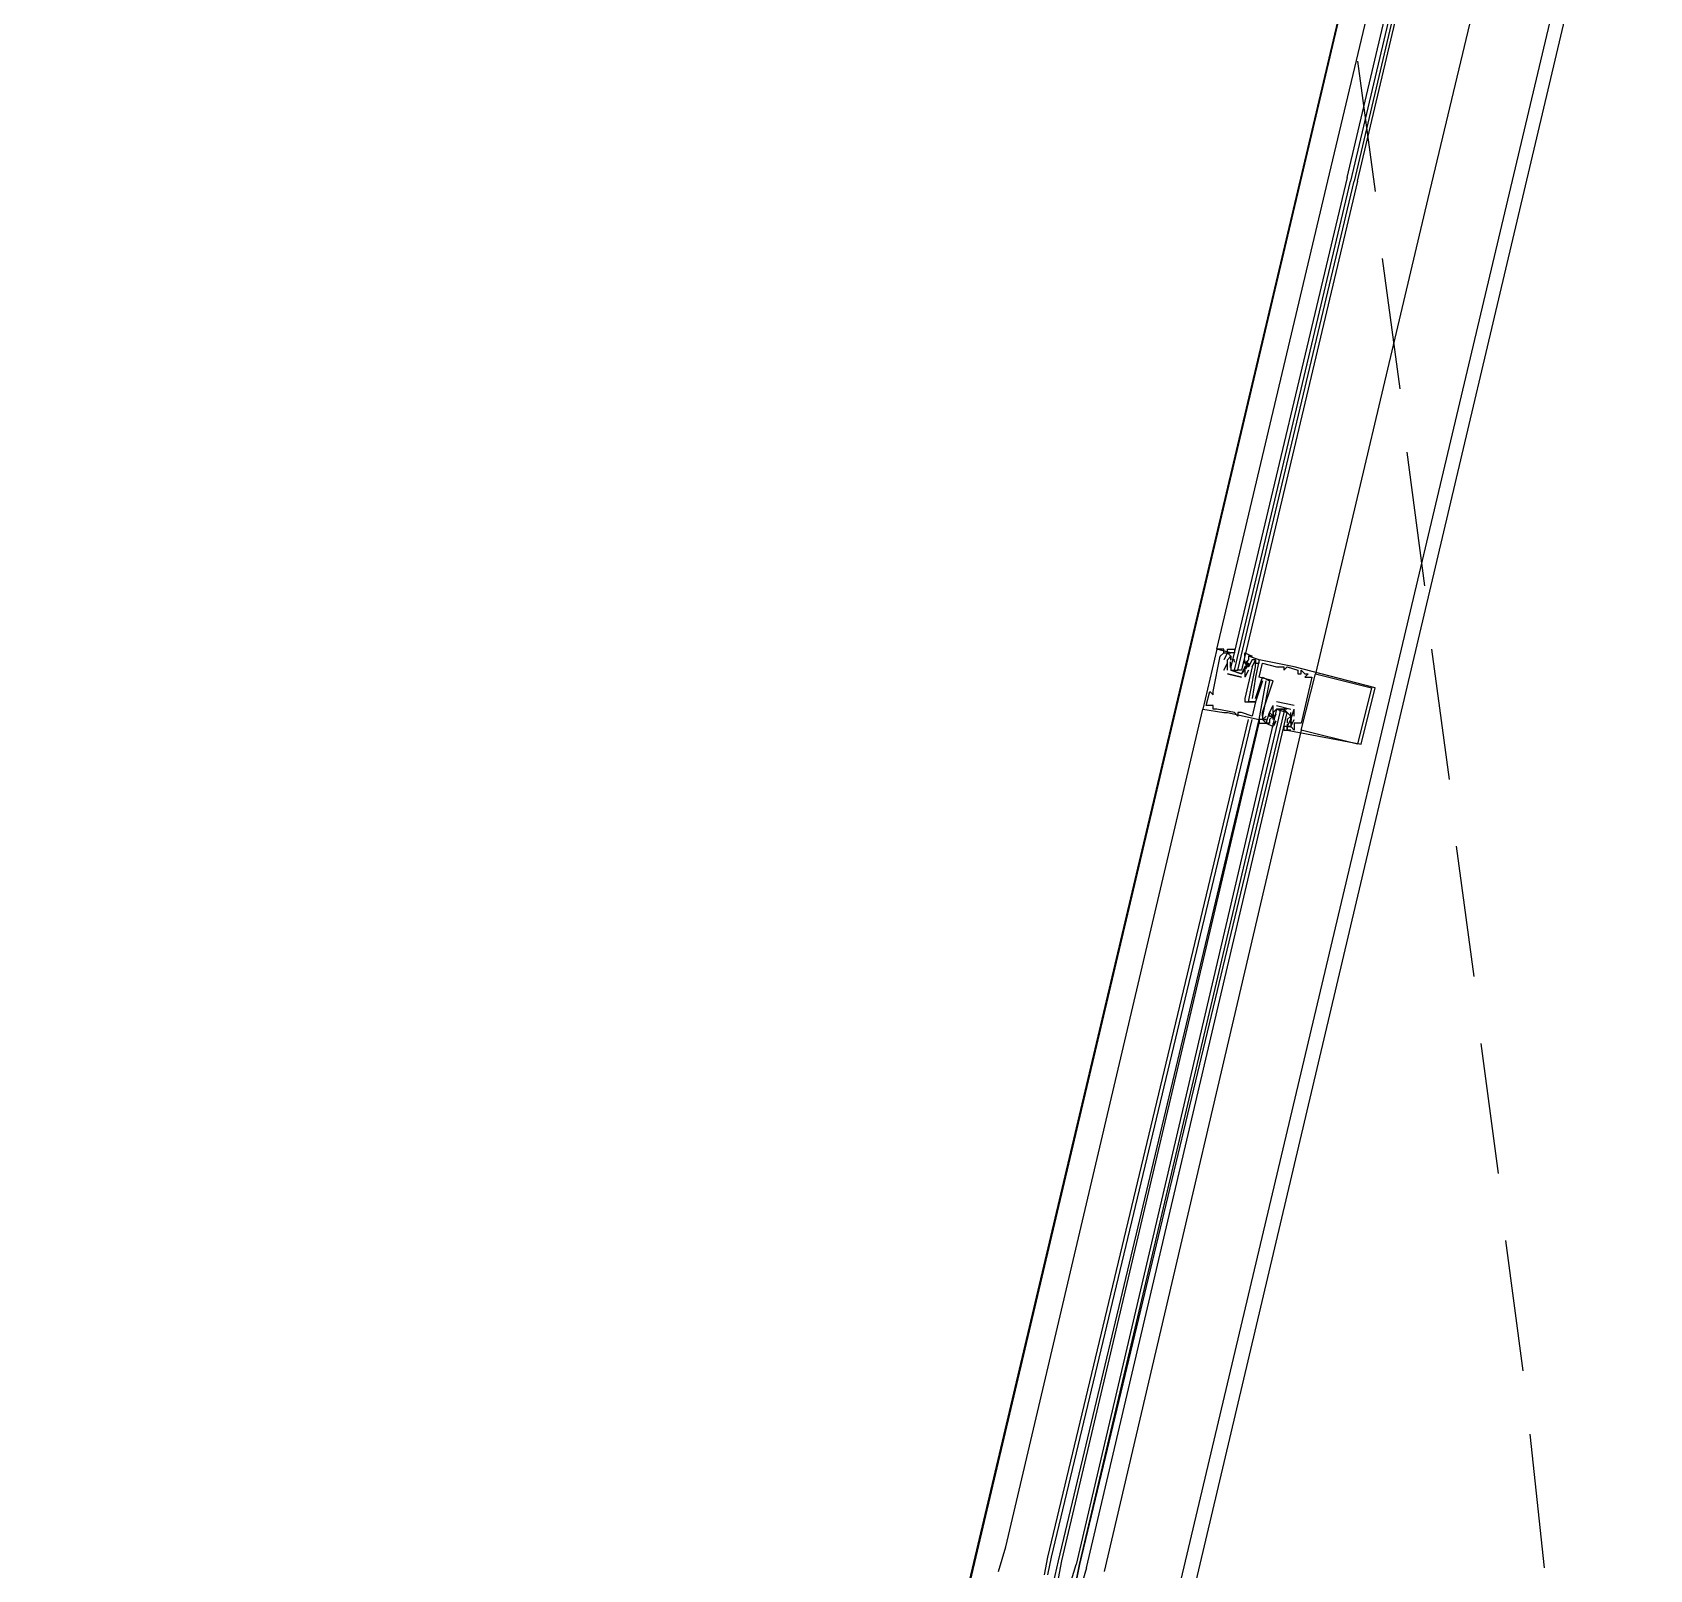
# Model space of a CAD drawing. Header units: feet. Extents: x -84 to 198, y -22 to 181.
# Drawn here: x 129.14 to 135.27, y 98.86 to 104.69 of the extents above; entities that cross this region are included whole.
import ezdxf

# ---------------------------------------------------------------- set-up
doc = ezdxf.new("R2010")
doc.units = ezdxf.units.FT
doc.layers.add('A-LINEA', color=7, linetype='CONTINUOUS')

msp = doc.modelspace()

# ---------------------------------------------------------------- linework, layer by layer
at = {"layer": 'A-LINEA'}
for p, q in [((134.4533, 106.2844), (130.5467, 89.7378)), ((134.3733, 105.9511), (132.6267, 98.5644)), ((134.0533, 104.1511), (134.44, 105.7778)), ((135.1333, 105.7644), (133.3867, 98.3911)), ((134.16, 104.5778), (134.2267, 104.0844)), ((134.2533, 103.8311), (134.32, 103.3378)), ((134.3467, 103.0978), (134.4133, 102.5911)), ((133.68, 102.3378), (133.6267, 102.3511)), ((133.6267, 102.3511), (133.6267, 102.3511)), ((133.6533, 102.3378), (133.6533, 102.3378)), ((133.6667, 102.3378), (133.6667, 102.3378)), ((133.68, 102.3378), (133.68, 102.3378)), ((134.44, 102.3511), (134.5067, 101.8578)), ((133.64, 102.3244), (133.64, 102.3244)), ((133.6533, 102.3111), (133.6533, 102.3111)), ((133.6667, 102.3111), (133.6667, 102.3111)), ((133.6667, 102.2978), (133.6667, 102.2978)), ((133.6667, 102.2978), (133.6667, 102.2978)), ((133.6791, 102.2822), (133.6786, 102.3025)), ((133.6799, 102.288), (133.6788, 102.2998)), ((133.6792, 102.3093), (133.679, 102.3276)), ((133.68, 102.3244), (133.68, 102.3244)), ((133.68, 102.3244), (133.68, 102.3111)), ((133.68, 102.3111), (133.68, 102.3111)), ((133.68, 102.2844), (133.68, 102.2844)), ((133.6932, 102.3013), (133.6922, 102.3132)), ((133.72, 102.2844), (133.72, 102.2844)), ((133.7333, 102.3111), (133.7333, 102.3111)), ((133.7333, 102.2978), (133.7333, 102.3111)), ((133.7333, 102.2978), (133.7333, 102.2978)), ((133.7333, 102.2844), (133.7333, 102.2844)), ((133.7447, 102.295), (133.735, 102.277)), ((133.7436, 102.307), (133.7352, 102.2908)), ((133.7418, 102.3), (133.7356, 102.2899)), ((133.7418, 102.2867), (133.7356, 102.2765)), ((133.7467, 102.3244), (133.7467, 102.3244)), ((133.7467, 102.2978), (133.7467, 102.2978)), ((133.7467, 102.2844), (133.7467, 102.2844)), ((133.7467, 102.2844), (133.7467, 102.2844)), ((133.76, 102.3111), (133.76, 102.3111)), ((133.76, 102.2844), (133.76, 102.2844)), ((133.7733, 102.3111), (133.7733, 102.3111)), ((133.7733, 102.3111), (133.7733, 102.3111)), ((133.7733, 102.2978), (133.7733, 102.2978)), ((133.7733, 102.2844), (133.7733, 102.2844)), ((133.7733, 102.2844), (133.7733, 102.2844)), ((133.7867, 102.3111), (133.7867, 102.3111)), ((133.7867, 102.3111), (133.7867, 102.3111)), ((133.7867, 102.2978), (133.7867, 102.2978)), ((133.8, 102.2978), (133.8, 102.2978)), ((133.8533, 102.2844), (133.8533, 102.2844)), ((133.8667, 102.2844), (133.8667, 102.2844)), ((133.88, 102.2844), (133.88, 102.2844)), ((133.8933, 102.2844), (133.8933, 102.2844)), ((133.92, 102.2844), (133.92, 102.2844)), ((133.6533, 102.2711), (133.6533, 102.2711)), ((133.6667, 102.2711), (133.6667, 102.2711)), ((133.6667, 102.2711), (133.6667, 102.2711)), ((133.6667, 102.2578), (133.72, 102.2444)), ((133.72, 102.2444), (133.6667, 102.2578)), ((133.6667, 102.2578), (133.6667, 102.2578)), ((133.6667, 102.2578), (133.6667, 102.2578)), ((133.6933, 102.2711), (133.7067, 102.2711)), ((133.72, 102.2444), (133.72, 102.2444)), ((133.72, 102.2444), (133.72, 102.2444)), ((133.7333, 102.2444), (133.7333, 102.2444)), ((133.7333, 102.2444), (133.7333, 102.2444)), ((133.7467, 102.2711), (133.7467, 102.2711)), ((133.7733, 102.2444), (133.7733, 102.2444)), ((133.7867, 102.2444), (133.7867, 102.2444)), ((133.8, 102.2444), (133.8, 102.2444)), ((133.8, 102.2311), (133.8, 102.2311)), ((133.8133, 102.2311), (133.8133, 102.2311)), ((133.8267, 102.2311), (133.8267, 102.2311)), ((133.84, 102.2311), (133.84, 102.2311)), ((133.88, 102.2711), (133.88, 102.2711)), ((133.9333, 102.2711), (133.9333, 102.2711)), ((133.9333, 102.2578), (133.9333, 102.2578)), ((133.9467, 102.2711), (133.9467, 102.2711)), ((133.9467, 102.2578), (133.9467, 102.2578)), ((133.96, 102.2578), (133.96, 102.2578)), ((133.96, 102.2444), (133.96, 102.2444)), ((133.9733, 102.2578), (133.9733, 102.2578)), ((133.9867, 102.2444), (133.9867, 102.2444)), ((134, 102.2578), (134, 102.2578)), ((133.6, 102.1911), (133.6, 102.1911)), ((133.6133, 102.1911), (133.6133, 102.1911)), ((133.6133, 102.1778), (133.6133, 102.1778)), ((133.7333, 102.1644), (133.7333, 102.1644)), ((133.76, 102.1644), (133.76, 102.1644)), ((133.7733, 102.1644), (133.7733, 102.1644)), ((134.2133, 102.2044), (134.2133, 102.2044)), ((134.2267, 102.2044), (134.2267, 102.2044)), ((132.8267, 98.9511), (133.5733, 102.1244)), ((133.5733, 102.1244), (133.5733, 102.1244)), ((133.5867, 102.1378), (133.5867, 102.1378)), ((133.6, 102.1378), (133.6, 102.1378)), ((133.6133, 102.1378), (133.6133, 102.1378)), ((133.6133, 102.1244), (133.6133, 102.1244)), ((133.6267, 102.1244), (133.6267, 102.1244)), ((133.6533, 102.1111), (133.6533, 102.1111)), ((133.6667, 102.1111), (133.6667, 102.1111)), ((133.6933, 102.1111), (133.6933, 102.1111)), ((133.7067, 102.1111), (133.7067, 102.1111)), ((133.7067, 102.0978), (133.7067, 102.0978)), ((133.72, 102.1111), (133.72, 102.1111)), ((133.7333, 102.1511), (133.7333, 102.1511)), ((133.7467, 102.1511), (133.7467, 102.1511)), ((133.76, 102.0978), (133.76, 102.0978)), ((133.7733, 102.1511), (133.7733, 102.1511)), ((133.7733, 102.1511), (133.7733, 102.1511)), ((133.8, 102.1111), (133.8, 102.1111)), ((133.8, 102.1111), (133.8, 102.1111)), ((133.8, 102.0978), (133.8, 102.0978)), ((133.8, 102.0978), (133.8, 102.0978)), ((133.8, 102.0978), (133.8, 102.0978)), ((133.8133, 102.0978), (133.8133, 102.0978)), ((133.8267, 102.1111), (133.8267, 102.1111)), ((133.8267, 102.1111), (133.8267, 102.1111)), ((133.8267, 102.0978), (133.8267, 102.0978)), ((133.84, 102.1378), (133.84, 102.1378)), ((133.84, 102.1378), (133.84, 102.1378)), ((133.84, 102.0978), (133.84, 102.0978)), ((133.84, 102.0978), (133.84, 102.0978)), ((133.84, 102.0844), (133.84, 102.0978)), ((133.842, 102.0872), (133.8516, 102.1052)), ((133.8448, 102.0955), (133.8511, 102.1057)), ((133.92, 102.1378), (133.8533, 102.1511)), ((133.8533, 102.1511), (133.8533, 102.1511)), ((133.8533, 102.1378), (133.9067, 102.1244)), ((133.8533, 102.1378), (133.8533, 102.1378)), ((133.8533, 102.1111), (133.8533, 102.1111)), ((133.8667, 102.1244), (133.88, 102.1244)), ((133.8933, 102.1111), (133.8933, 102.1111)), ((133.8933, 102.0978), (133.8933, 102.0978)), ((133.9067, 102.1244), (133.9067, 102.1244)), ((133.9067, 102.0844), (133.92, 102.1244)), ((133.9067, 102.1244), (133.9067, 102.1244)), ((133.9068, 102.0943), (133.9078, 102.0824)), ((133.92, 102.1378), (133.92, 102.1378)), ((133.92, 102.0978), (133.92, 102.1244)), ((133.92, 102.1244), (133.92, 102.1244)), ((133.92, 102.0978), (133.92, 102.0978)), ((132.9867, 98.9111), (133.7467, 102.0844)), ((133, 98.9111), (133.76, 102.0844)), ((133.0267, 98.8978), (133.7867, 102.0844)), ((133.04, 98.8978), (133.7867, 102.0711)), ((133.9467, 102.0444), (133.2, 98.8578)), ((133.7867, 102.0844), (133.7867, 102.0844)), ((133.7867, 102.0844), (133.7867, 102.0844)), ((133.7867, 102.0711), (133.7867, 102.0711)), ((133.7867, 102.0711), (133.7867, 102.0711)), ((133.7867, 102.0711), (133.7867, 102.0711)), ((133.7867, 102.0711), (133.7867, 102.0711)), ((133.8, 102.0844), (133.8, 102.0844)), ((133.8, 102.0844), (133.8, 102.0844)), ((133.8, 102.0844), (133.8, 102.0844)), ((133.8133, 102.0844), (133.8133, 102.0844)), ((133.8133, 102.0711), (133.8133, 102.0711)), ((133.8267, 102.0844), (133.8267, 102.0844)), ((133.8267, 102.0711), (133.8267, 102.0711)), ((133.84, 102.0844), (133.84, 102.0844)), ((133.84, 102.0844), (133.84, 102.0844)), ((133.843, 102.0618), (133.8515, 102.0781)), ((133.8448, 102.0689), (133.8511, 102.079)), ((133.8933, 102.0844), (133.8933, 102.0711)), ((133.8933, 102.0844), (133.8933, 102.0844)), ((133.8933, 102.0711), (133.8933, 102.0711)), ((133.8933, 102.0578), (133.8933, 102.0578)), ((133.8933, 102.0444), (133.8933, 102.0444)), ((133.8935, 102.0676), (133.8945, 102.0557)), ((133.9067, 102.0844), (133.9067, 102.0844)), ((133.9067, 102.0844), (133.9067, 102.0844)), ((133.9067, 102.0844), (133.9067, 102.0844)), ((133.9067, 102.0711), (133.9067, 102.0711)), ((133.9067, 102.0711), (133.9067, 102.0711)), ((133.9067, 102.0578), (133.9067, 102.0578)), ((133.9074, 102.0729), (133.9077, 102.0546)), ((133.9075, 102.0868), (133.9081, 102.0663)), ((133.92, 102.0844), (133.92, 102.0844)), ((133.92, 102.0711), (133.92, 102.0711)), ((133.92, 102.0444), (133.92, 102.0444)), ((133.9467, 102.0711), (133.9467, 102.0711)), ((133.9467, 102.0444), (133.9467, 102.0444)), ((134.16, 101.9911), (134.16, 101.9911)), ((134.1733, 101.9911), (134.1733, 101.9911)), ((134.5333, 101.6044), (134.6, 101.1111)), ((134.6267, 100.8578), (134.6933, 100.3644)), ((134.72, 100.1111), (134.7867, 99.6178)), ((134.8133, 99.3778), (134.8667, 98.8711)), ((132.8, 98.8578), (132.8267, 98.9511)), ((132.9733, 98.8444), (132.9867, 98.9111)), ((132.9867, 98.8444), (133, 98.9111)), ((132.9867, 98.7244), (133.0267, 98.8978))]:
    msp.add_line(p, q, dxfattribs=at)
for points in [[(124.5867, 91.1511), (131.36, 89.5511), (135.2667, 106.0978)], [(134.8533, 105.8444), (134.4267, 104.0578), (134, 102.2578)], [(134.12, 104.1378), (134.52, 105.8311), (134.5333, 105.8311), (134.5333, 105.8178), (134.1333, 104.1244)], [(134.16, 104.1244), (134.56, 105.8178), (134.5467, 105.8311), (134.5467, 105.8178), (134.1467, 104.1244)], [(133.6533, 102.3378), (133.6533, 102.3511), (133.6267, 102.3511), (134.0533, 104.1511)], [(134.12, 104.1378), (133.68, 102.2844), (133.68, 102.2711), (133.6933, 102.2711), (134.1333, 104.1244)], [(134.16, 104.1244), (133.72, 102.2711), (133.7067, 102.2711), (134.1467, 104.1244)], [(133.6267, 102.3511), (133.5733, 102.1244), (133.6533, 102.1111), (133.6667, 102.1111), (133.7867, 102.0844), (133.8133, 102.2311), (133.8133, 102.2311)], [(133.5867, 102.1378), (133.6, 102.1911), (133.6133, 102.1778), (133.6133, 102.1911), (133.64, 102.3244), (133.6533, 102.3378), (133.6667, 102.3378), (133.6533, 102.3111)], [(133.6533, 102.3378), (133.6533, 102.3511), (133.6267, 102.3511)], [(133.6533, 102.3378), (133.6533, 102.3511), (133.6267, 102.3511)], [(133.6667, 102.2711), (133.6667, 102.2978), (133.6667, 102.3111), (133.68, 102.3244), (133.6667, 102.3378), (133.68, 102.3378), (133.6667, 102.3378), (133.6667, 102.3511), (133.6933, 102.3511), (133.6933, 102.3378), (133.68, 102.3378)], [(133.7333, 102.3244), (133.7333, 102.3378), (133.76, 102.3244), (133.7467, 102.3244), (133.7467, 102.3111), (133.7333, 102.2978), (133.7467, 102.2978), (133.7333, 102.2844), (133.72, 102.2578), (133.68, 102.2711)], [(133.76, 102.2844), (133.7333, 102.1644), (133.7333, 102.1511), (133.7733, 102.1511), (133.76, 102.0978), (133.72, 102.1111), (133.7067, 102.1111), (133.7067, 102.0978), (133.6933, 102.1111), (133.6267, 102.1244), (133.6133, 102.1244), (133.6133, 102.1378), (133.6, 102.1378), (133.5867, 102.1378)], [(133.6533, 102.2711), (133.6667, 102.2978), (133.6667, 102.2978)], [(133.6667, 102.2711), (133.6667, 102.2978), (133.6667, 102.3111)], [(133.68, 102.2978), (133.68, 102.2844), (133.68, 102.2711), (133.72, 102.2578), (133.7333, 102.2711), (133.7333, 102.2844)], [(133.7467, 102.2978), (133.7467, 102.2844), (133.7333, 102.2844), (133.7333, 102.2444)], [(133.8, 102.2311), (133.7733, 102.1511), (133.7467, 102.1511), (133.7733, 102.2844), (133.7733, 102.3111), (133.7733, 102.2978), (133.7867, 102.2978), (133.7867, 102.3111), (133.7467, 102.3244)], [(133.76, 102.2844), (133.7733, 102.3111), (133.76, 102.3111), (133.7467, 102.2844), (133.7467, 102.2844)], [(133.8933, 102.0578), (133.8933, 102.0444), (134.1733, 101.9911), (134.2267, 102.2044), (133.92, 102.2844), (133.7867, 102.3111), (133.7733, 102.2444), (133.76, 102.1644)], [(133.8, 102.1111), (133.84, 102.2311), (133.7867, 102.2444), (133.8, 102.2978), (133.8533, 102.2844), (133.8667, 102.2844), (133.88, 102.2844), (133.88, 102.2711), (133.8933, 102.2844), (133.9333, 102.2711), (133.9333, 102.2578), (133.9467, 102.2578), (133.9467, 102.2711), (133.96, 102.2578), (133.9733, 102.2578), (133.96, 102.2444), (133.9867, 102.2444), (133.9467, 102.0711), (133.92, 102.0711), (133.92, 102.0444), (133.9067, 102.0578), (133.92, 102.0844)], [(133.7467, 102.2711), (133.7333, 102.2444), (133.7333, 102.2444)], [(133.7733, 102.1644), (133.8, 102.2444), (133.8267, 102.2311), (133.8, 102.0978), (133.8, 102.1111), (133.8, 102.0978), (133.8, 102.0844), (133.7867, 102.0844), (133.7867, 102.0711), (133.8267, 102.0711)], [(134.2133, 102.2044), (134.16, 101.9911), (133.9467, 102.0444), (134, 102.2578), (134.2133, 102.2044)], [(133.1333, 98.8711), (133.8933, 102.1111), (133.88, 102.1244), (133.88, 102.1111), (133.1067, 98.8844), (133.8667, 102.1111), (133.8667, 102.1244), (133.8533, 102.1244), (133.0933, 98.8844)], [(133.8133, 102.0978), (133.8, 102.0844), (133.8133, 102.0844), (133.8, 102.0844), (133.8133, 102.0711), (133.8267, 102.1111), (133.8267, 102.1111), (133.84, 102.1378), (133.84, 102.1378)], [(133.8933, 102.1244), (133.8533, 102.1244), (133.84, 102.1111), (133.84, 102.0978), (133.8267, 102.0978), (133.84, 102.0978), (133.8267, 102.0844), (133.8267, 102.0711), (133.8133, 102.0711), (133.84, 102.0578), (133.84, 102.0711)], [(133.8267, 102.0844), (133.84, 102.0978), (133.8267, 102.0978), (133.8267, 102.1111), (133.84, 102.0978), (133.84, 102.1378)], [(133.84, 102.0978), (133.84, 102.1111), (133.8533, 102.1244), (133.8933, 102.1111), (133.9067, 102.0978), (133.8933, 102.0844)], [(133.8933, 102.0578), (133.88, 102.0578), (133.88, 102.0444), (133.9067, 102.0444), (133.8933, 102.0444), (133.8933, 102.0578), (133.9067, 102.0578), (133.8933, 102.0578), (133.9067, 102.0844), (133.9067, 102.0978), (133.9067, 102.1111)], [(133.7867, 102.0711), (133.8, 102.0711), (133.8, 102.0711)], [(133.7867, 102.0711), (133.8, 102.0711), (133.8, 102.0711)], [(133.7867, 102.0711), (133.8, 102.0711), (133.8, 102.0711)], [(133.9067, 102.0844), (133.9067, 102.0711), (133.9067, 102.0844), (133.9067, 102.0711)], [(133.04, 98.8178), (133.04, 98.8178), (133.0267, 98.8311), (133.04, 98.8978)], [(133.1333, 98.8711), (133.0933, 98.7378), (133.08, 98.7378), (133.08, 98.7511), (133.1067, 98.8844), (133.08, 98.7511), (133.0667, 98.7511), (133.0533, 98.7511), (133.0933, 98.8844)]]:
    msp.add_lwpolyline(points, dxfattribs=at)

doc.saveas('drawing.dxf')
